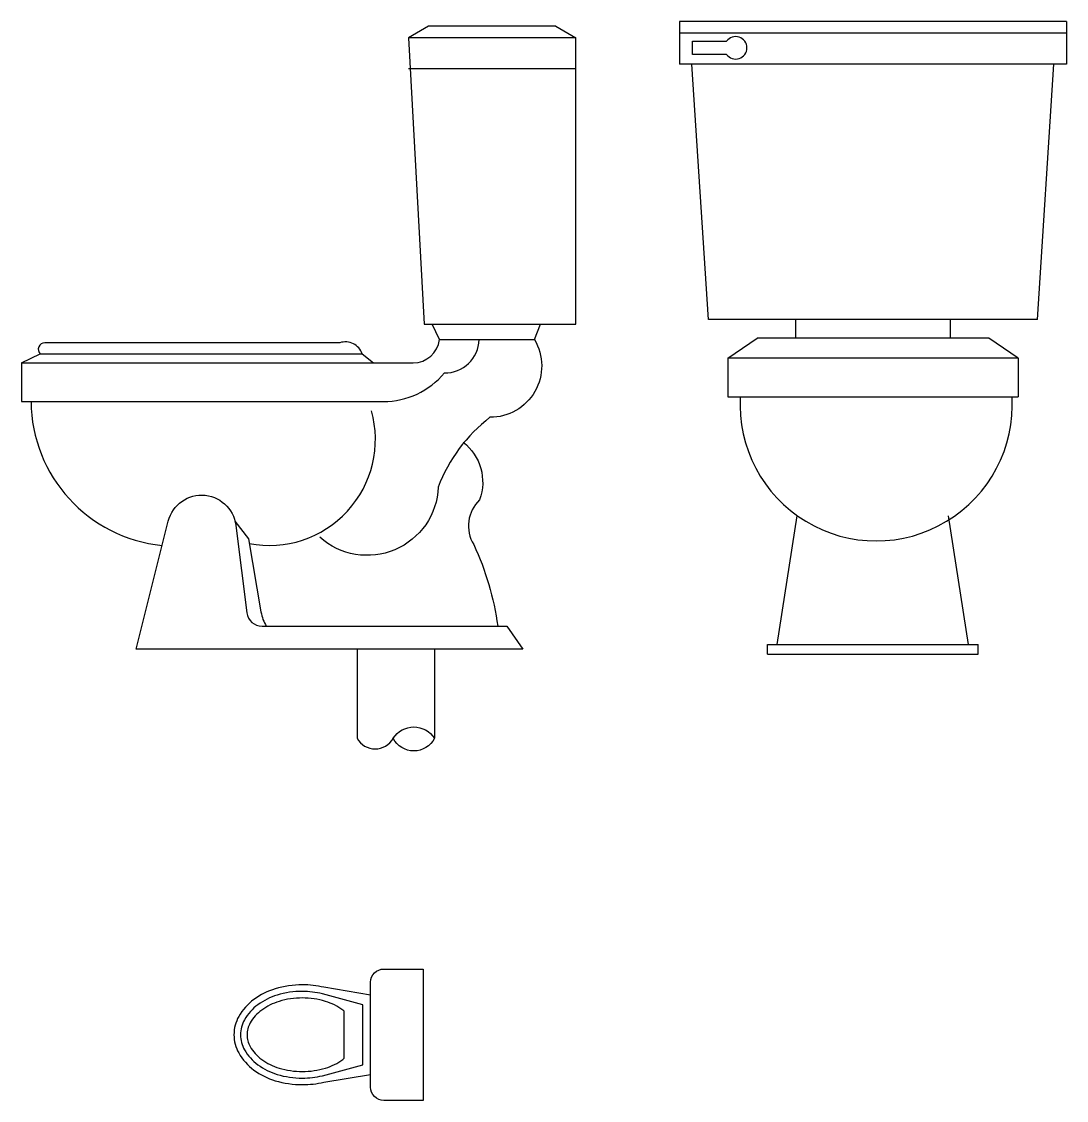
# Model space of a CAD drawing. Header units: inches. Extents: x 327481 to 195042051, y -335014 to 44773228.
# Drawn here: x 370000.5 to 370111, y -315880.8 to -315766.7 of the extents above; entities that cross this region are included whole.
import ezdxf

# ---------------------------------------------------------------- set-up
doc = ezdxf.new("R2010")
doc.units = ezdxf.units.IN
doc.header["$MEASUREMENT"] = 0
doc.layers.add('TOILET', color=150, linetype='Continuous')

# ---------------------------------------------------------------- blocks, each defined once
blk = doc.blocks.new('dxjdwkdq')
at = {"layer": 'TOILET'}
blk.add_line((370040.35, -315883.19), (370040.35, -315864.52), dxfattribs=at)
for points in [[(370046.89, -315853.4), (370059.16, -315853.4), (370059.16, -315894.31), (370046.89, -315894.31, -0.414214), (370042.8, -315890.22), (370042.8, -315857.49, -0.414214)], [(370021.53, -315885.31, 0.073614), (370028.75, -315884.24, 0.084488), (370034.16, -315881.54, 0.011368), (370034.62, -315881.19), (370034.62, -315866.52, 0.011368), (370034.16, -315866.17, 0.084488), (370028.75, -315863.47, 0.073614), (370021.53, -315862.4, 0.073614), (370014.31, -315863.47, 0.084488), (370008.9, -315866.17, 0.106412), (370005.31, -315870.19, 0.129635), (370004.35, -315873.86, 0.129635), (370005.31, -315877.52, 0.106412), (370008.9, -315881.54, 0.084488), (370014.31, -315884.24, 0.073614)]]:
    blk.add_lwpolyline(points, format="xyb", close=True, dxfattribs=at)
for points in [[(370042.8, -315861.48), (370028.22, -315859.09, 0.058264), (370021.53, -315858.31, 0.073614), (370013.12, -315859.55, 0.084488), (370006.48, -315862.86, 0.106412), (370001.75, -315868.18, 0.129635), (370000.25, -315873.86, 0.129635), (370001.75, -315879.53, 0.106412), (370006.48, -315884.85, 0.084488), (370013.12, -315888.16, 0.073614), (370021.53, -315889.4, 0.058264), (370028.22, -315888.62), (370042.8, -315886.23)], [(370040.35, -315864.52), (370027.82, -315861.1, 0.05892), (370021.53, -315860.36, 0.073614), (370013.71, -315861.51, 0.084488), (370007.69, -315864.51, 0.106412), (370003.53, -315869.19, 0.129635), (370002.3, -315873.86, 0.129635), (370003.53, -315878.53, 0.106412), (370007.69, -315883.2, 0.084488), (370013.71, -315886.2, 0.073614), (370021.53, -315887.36, 0.05892), (370027.82, -315886.61), (370040.35, -315883.19)]]:
    blk.add_lwpolyline(points, format="xyb", dxfattribs=at)

msp = doc.modelspace()

# ---------------------------------------------------------------- linework, layer by layer
at = {"layer": 'TOILET'}
for p, q in [((370110.955, -315766.734), (370070.046, -315766.734)), ((370070.046, -315766.734), (370070.046, -315771.234)), ((370110.955, -315766.734), (370110.955, -315771.234)), ((370043.519, -315767.222), (370041.41, -315768.449)), ((370056.972, -315767.222), (370043.519, -315767.222)), ((370056.972, -315767.222), (370059.082, -315768.449)), ((370110.955, -315767.961), (370070.046, -315767.961)), ((370059.082, -315768.449), (370041.41, -315768.449)), ((370041.41, -315768.449), (370043.046, -315798.722)), ((370059.082, -315798.722), (370059.082, -315768.449)), ((370110.955, -315771.234), (370070.046, -315771.234)), ((370073.114, -315798.234), (370071.361, -315771.234)), ((370107.887, -315798.234), (370109.64, -315771.234)), ((370059.082, -315771.722), (370041.41, -315771.722)), ((370043.046, -315798.722), (370059.082, -315798.722)), ((370044.669, -315800.358), (370043.895, -315798.722)), ((370054.715, -315800.358), (370055.369, -315798.722)), ((370107.887, -315798.234), (370073.114, -315798.234)), ((370082.319, -315798.234), (370082.319, -315800.207)), ((370098.682, -315798.234), (370098.682, -315800.207)), ((370044.669, -315800.358), (370054.715, -315800.358)), ((370075.16, -315802.325), (370078.264, -315800.207)), ((370102.736, -315800.207), (370078.264, -315800.207)), ((370105.841, -315802.325), (370102.736, -315800.207)), ((370105.841, -315802.325), (370075.16, -315802.325)), ((370075.16, -315802.325), (370075.16, -315806.416)), ((370105.841, -315802.325), (370105.841, -315806.416)), ((370075.16, -315806.416), (370105.841, -315806.416)), ((370080.386, -315832.598), (370082.498, -315818.974)), ((370100.615, -315832.598), (370098.503, -315818.974)), ((370053.506, -315833.085), (370012.62, -315833.085)), ((370035.968, -315833.085), (370035.968, -315842.508)), ((370044.15, -315833.085), (370044.15, -315842.508)), ((370079.363, -315832.598), (370101.638, -315832.598)), ((370079.363, -315833.62), (370079.363, -315832.598)), ((370101.638, -315833.62), (370101.638, -315832.598)), ((370079.363, -315833.62), (370101.638, -315833.62))]:
    msp.add_line(p, q, dxfattribs=at)
for points in [[(370071.418, -315770.204), (370071.418, -315768.814), (370075.03, -315768.814)], [(370075.03, -315770.204), (370071.418, -315770.204)], [(370000.5, -315802.813), (370002.473, -315801.876), (370036.513, -315801.876), (370037.695, -315802.813)]]:
    msp.add_lwpolyline(points, dxfattribs=at)
for points in [[(370000.5, -315802.813), (370000.5, -315806.903), (370038.752, -315806.903, 0.2228813), (370045.195, -315803.882, 0.4100589), (370048.876, -315800.358, -0.4014379)], [(370000.5, -315802.813), (370041.908, -315802.813, 0.3802313), (370044.669, -315800.358, 0.6957357)], [(370036.513, -315801.876, 0.4142136), (370034.149, -315800.695), (370002.946, -315800.695, 0.6768598), (370002.473, -315801.876, 2.3348647)], [(370054.715, -315800.358, -0.5841109), (370050.017, -315808.577, 0.1377237), (370044.55, -315815.947, -0.6347594), (370032.022, -315821.247, 0.6287098)], [(370001.503, -315806.903, 0.3828885), (370015.366, -315822.128)], [(370024.573, -315821.924, 0.5569482), (370037.491, -315807.88)], [(370047.197, -315811.211, -0.3230337), (370048.925, -315817.293, 0.3513903), (370048.302, -315822.038, -0.0752573), (370050.837, -315830.664)], [(370012.62, -315833.085), (370016.011, -315819.554, -0.8682718), (370023.171, -315820.308), (370024.308, -315829.234, 0.3775794), (370025.931, -315830.664), (370051.81, -315830.664), (370053.506, -315833.085)], [(370023.06, -315819.539), (370024.49, -315821.437), (370025.809, -315829.157, 0.0951774), (370026.374, -315830.664, 2.2041047)], [(370035.968, -315842.508, 0.5894204), (370039.787, -315842.508, -0.5479933), (370044.15, -315842.508, -0.6141578), (370039.787, -315842.508)]]:
    msp.add_lwpolyline(points, format="xyb", dxfattribs=at)
for centre, radius, start, end in [((370075.993, -315769.509), 1.188, 215.7964, 144.2036), ((370090.844, -315807.256), 14.386, 176.65062, 3.34938)]:
    msp.add_arc(centre, radius, start, end, dxfattribs=at)

# ---------------------------------------------------------------- block references
at = {"layer": 'TOILET', "lineweight": 0, "xscale": 0.3395061728393537, "yscale": 0.3395061728393537, "zscale": 0.3395061728393537}
msp.add_blockref('dxjdwkdq', (244405.581, -208632.732), dxfattribs=at)

doc.saveas('drawing.dxf')
